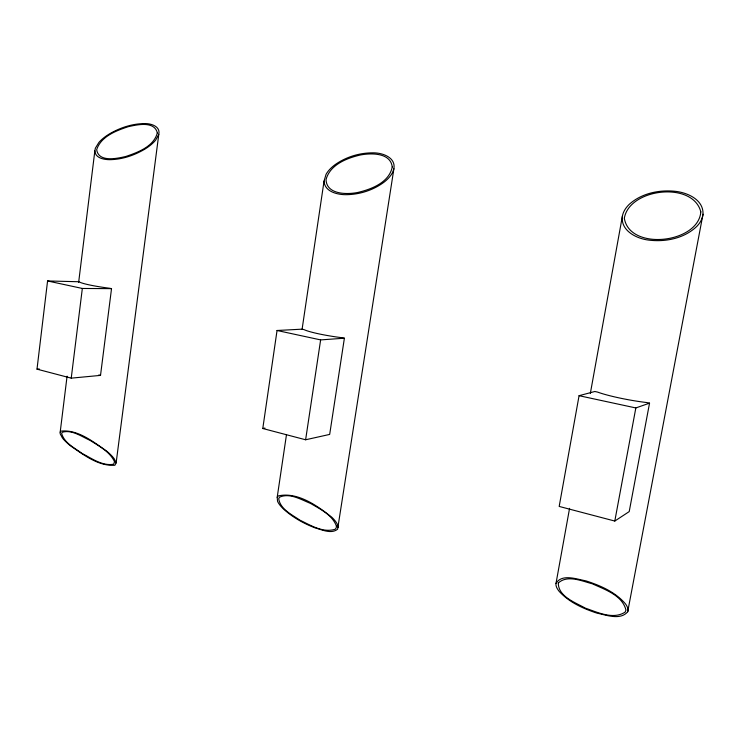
<?xml version="1.0" encoding="UTF-8"?>
<svg xmlns="http://www.w3.org/2000/svg" width="740" height="740" viewBox="0 0 740 740"><rect width="100%" height="100%" fill="white"/><g stroke="black" fill="none" stroke-linecap="round" stroke-linejoin="round"><path stroke-width="1.11" d="M67.081 376.17L60.181 432.206L60.162 433.751L62.4 437.932A43.891 10.896 27.4 0 0 70.689 445.989C83.657 454.86 98.448 466.385 114.876 465.275L116.125 462.935L158.795 134.301C160.719 126.05 150.331 123.247 144.041 123.589C131.905 123.784 120.028 127.761 109.585 133.82A45.27 19.98 -14 0 0 98.919 142.404L95.358 148.204L94.85 150.886L78.644 282.403M622.423 215.951C620.212 230.501 636.409 238.641 648.601 240.093C665.501 242.221 684.204 238.474 696.793 226.403A58.266 30.294 -1.4 0 0 703 214.202C703.703 199.781 687.617 192.687 675.472 191.336C659.312 189.588 641.746 193.196 629.37 204.222A59.57 30.941 -0.4 0 0 622.423 215.951L590.335 393.43M286.5 434.528L277.195 497.326L277.574 501.359A48.461 13.561 24.5 0 0 283.993 509.481C293.031 517.556 303.798 523.541 315.074 527.879C321.993 529.738 331.168 534.317 337.607 529.239L393.902 168.738C395.983 157.037 381.637 152.514 372.405 152.847C359.307 152.893 346.218 156.926 335.451 164.41A50.311 24.984 -8.9 0 0 326.062 174.316L324.055 181.06L302.059 329.485M37 369.149L47.573 280.96L79.078 281.746A30.248 2.923 7.5 0 0 109.788 288.276L111.527 288.646L100.52 375.384L71.234 378.149L37 369.149L39.303 368.964M71.234 378.149L82.334 288.461L111.527 288.646M262.783 428.506L277.047 330.493L301.929 329.171L304.02 329.615A33.078 3.691 8.6 0 0 342.222 337.745L344.387 338.208L329.679 434.417L305.62 439.773L262.783 428.506L264.976 428.09M305.62 439.773L320.633 339.901L344.387 338.208M579.068 395.697L559.181 506.428L614.801 521.053L629.213 511.59L649.544 403.143L646.751 402.551A38.702 4.588 10.4 0 1 597.522 392.071L594.821 391.497L579.068 395.697L635.836 407.944L649.544 403.143M703 214.202L627.714 611.758C620.398 620.555 606.458 615.07 597.023 613.155C583.185 608.622 569.153 602.341 559.19 591.39A57.082 16.632 20.2 0 1 555.999 583.425L569.569 508.334M614.801 521.053L635.836 407.944M393.902 168.738L392.709 172.17A49.626 24.383 -9.6 0 1 383.727 182.419C372.655 190.495 358.9 194.768 345.219 194.685C336.728 194.565 324.435 191.392 324.055 181.06M158.795 134.301L155.687 140.064A44.844 19.49 -14.4 0 1 145.234 148.906C134.467 155.381 122.072 159.59 109.437 159.683C103.748 159.618 95.108 157.999 94.85 150.886M555.999 583.425C561.817 573.445 576.858 579.207 585.877 580.863C600.408 585.534 615.375 592 625.466 603.877A55.87 16.299 20.7 0 1 627.714 611.758M60.181 432.206L60.967 431.106C77.774 429.274 93.184 441.771 106.403 450.882A43.512 10.638 27.6 0 1 114.358 458.967L116.125 462.935M277.195 497.326L278.249 495.92C297.48 491.536 317.534 505.864 331.946 517.362A47.823 13.246 24.9 0 1 337.81 525.474L338.125 527.555M47.573 280.96L82.334 288.461M277.047 330.493L320.633 339.901M98.808 374.94L100.52 375.384M114.524 461.621L113.701 464.202C102.407 466.329 91.714 458.356 82.075 453.435C74.638 447.94 64.26 442.983 61.642 433.464L62.243 432.253C71.845 429.376 81.548 436.572 90.04 440.356C99.012 446.1 109.714 451.631 114.524 461.621M700.817 211.871C698.477 243.247 629.675 251.267 624.329 218.272C629.157 188.367 692.945 180.791 700.817 211.871M336.432 526.057L336.219 527.888L335.146 529.257C323.029 533.161 310.504 525.206 299.848 520.127C291.902 514.624 280.303 509.24 278.693 498.741L279.507 497.206C289.654 492.553 301.115 499.639 310.532 503.431C320.226 509.138 332.279 514.883 336.432 526.057M392.256 166.898C389.249 182.456 371.545 189.227 357.79 192.456C346.894 194.657 326.543 194.638 326.035 179.598C329.975 164.678 346.801 158.138 360.436 154.975C371.267 152.94 390.433 152.579 392.256 166.898M157.333 132.876C153.781 146.548 138.065 152.283 125.994 156.417C117.087 158.545 98.54 162.615 96.672 149.674C100.973 136.419 116.078 130.749 128.196 126.706C137.122 124.718 154.401 120.703 157.333 132.876M558.312 582.972C558.145 596.505 575.258 602.471 585.266 608.095C597.393 612.248 613.173 619.972 625.134 612.11L625.948 610.056C622.396 595.284 604.719 589.493 592.296 583.786C581.927 581.085 567.413 574.554 558.312 582.972"/></g></svg>
